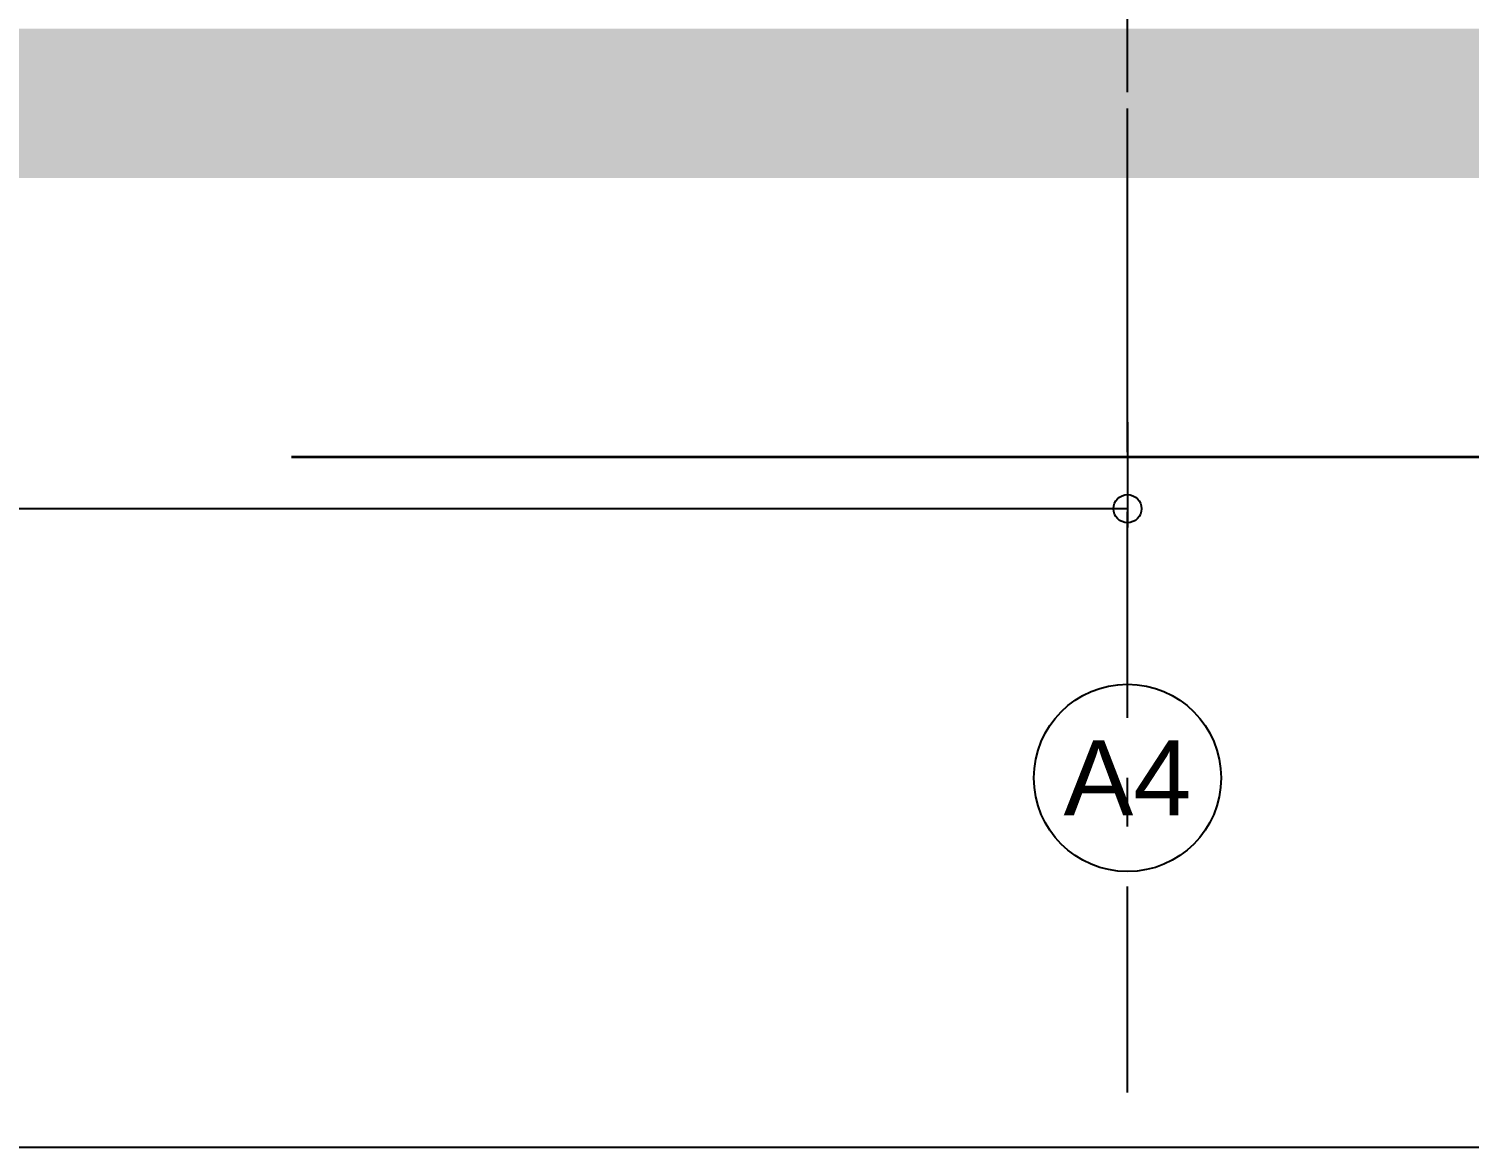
# Model space of a CAD drawing. Header units: millimetres. Extents: x 663313 to 1226001, y 1431724 to 1620898.
# Drawn here: x 964757 to 968605, y 1505819 to 1508805 of the extents above; entities that cross this region are included whole.
import ezdxf
from ezdxf.enums import TextEntityAlignment as Align

# ---------------------------------------------------------------- set-up
doc = ezdxf.new("R2010")
doc.units = ezdxf.units.MM
for name, pattern in [('CENTER', [50.8, 31.75, -6.35, 6.35, -6.35]), ('DPA_Grid _ Level 100', [1000, 550, -160, 130, -160]), ('TA_GL_000.70000', [1.925, 0.7, -0.175, 0.175, -0.175, 0.7])]:
    doc.linetypes.add(name, pattern=pattern)
doc.layers.get('Defpoints').update_dxf_attribs({"color": 140})
doc.layers.add('000 - 0_HIDE_OBJ_FRAMING_DEF_SUB', color=1, linetype='Continuous', plot=False)
for name, color, linetype in [('000 - 0_SYM_DWG_GRID-BUBBLE_MAIN_COLOR_6', 6, 'Continuous'), ('000 - 0_SYM_DWG_GRIDLINE_MAIN_COLOR_251', 251, 'Continuous'), ('000 - 0_SYM_DWG_SLOPE-SYM_TEXT_COLOR_3', 3, 'Continuous'), ('000 - CONCRETE_COL_HATCH_', 251, 'Continuous'), ('000 - CONCRETE_COL_WIPEOUT_', 250, 'Continuous'), ('000 - D I M', 1, 'Continuous'), ('000 - GRID', 251, 'CENTER'), ('_PP-Dim', 1, 'Continuous')]:
    doc.layers.add(name, color=color, linetype=linetype)
doc.styles.add('Arial', font='arial.ttf')
doc.styles.add('FAMELINE_FOR_CKST', font='arial.ttf')
doc.styles.add('TA', font='', dxfattribs={"height": 4.5})
doc.styles.get('TA').set_extended_font_data('Cordia New')
doc.dimstyles.new('FAMELINE-CKST_C-C', dxfattribs={"dimtxt": 0.3, "dimasz": 0.15, "dimexe": 0.1, "dimexo": 0.1, "dimgap": 0.05, "dimtad": 1, "dimzin": 0, "dimdsep": 46, "dimtxsty": 'FAMELINE_FOR_CKST', "dimblk": 'ORIGIN', "dimblk1": 'ORIGIN', "dimblk2": 'ORIGIN', "dimsah": 1, "dimcen": 0.1, "dimdle": 0.1, "dimclrd": 256, "dimclre": 256, "dimclrt": 3, "dimadec": 0, "dimazin": 0, "dimtfac": 1, "dimtix": 1, "dimtmove": 2, "dimatfit": 3, "dimfxl": 1, "dimtolj": 1, "dimtzin": 0, "dimlwd": -1, "dimlwe": -1, "dimarcsym": 0})

# ---------------------------------------------------------------- blocks, each defined once
blk = doc.blocks.new('A$Cbc3bdfda')
at = {"layer": 'Defpoints'}
blk.add_lwpolyline([(0, -400), (775, -400), (775, 0), (0, 0)], close=True, dxfattribs=at)
blk = doc.blocks.new('*U4824')
at = {"layer": '000 - 0_SYM_DWG_GRID-BUBBLE_MAIN_COLOR_6'}
blk.add_line((35, 0), (30, 0), dxfattribs=at)
blk.add_circle((40, 0), 5, dxfattribs=at)
at = {"layer": '000 - 0_SYM_DWG_GRIDLINE_MAIN_COLOR_251', "color": 0, "linetype": 'ByBlock', "ltscale": 5}
blk.add_line((20, 0), (-303.2, 0), dxfattribs=at)
at = {"style": 'TA', "flags": 1}
blk.add_attdef('LOCATION', (6, -6), '', height=4.5, rotation=270, dxfattribs=at)
at = {"layer": '000 - 0_SYM_DWG_SLOPE-SYM_TEXT_COLOR_3', "style": 'Arial'}
blk.add_attdef('GRID-HEAD', text='', height=4, rotation=90, dxfattribs=at).set_placement((40, 0), align=Align.MIDDLE_CENTER)
blk = doc.blocks.new('_Origin')
at = {"color": 0, "linetype": 'ByBlock', "lineweight": -2}
blk.add_line((0, 0), (-1, 0), dxfattribs=at)
blk.add_circle((0, 0), 0.5, dxfattribs=at)
blk = doc.blocks.new('*D5327')
at = {"layer": '000 - D I M', "transparency": 16777216}
for p, q in [((-14800, 100150), (-14800, 99868.8)), ((0, 100150), (0, 99868.8)), ((-75, 99918.8), (-14725, 99918.8))]:
    blk.add_line(p, q, dxfattribs=at)
at = {"layer": 'Defpoints', "color": 0, "transparency": 16777216}
for p in [(-14800, 100200), (0, 100200), (-14800, 99918.8)]:
    blk.add_point(p, dxfattribs=at)
at = {"layer": '000 - D I M', "transparency": 16777216, "xscale": 75, "yscale": 75, "zscale": 75, "rotation": 180}
blk.add_blockref('_Origin', (-14800, 99918.8), dxfattribs=at)
at = {"layer": '000 - D I M', "transparency": 16777216, "xscale": 75, "yscale": 75, "zscale": 75}
blk.add_blockref('_Origin', (0, 99918.8), dxfattribs=at)
at = {"layer": '000 - D I M', "color": 3, "transparency": 16777216, "insert": (-7400, 100020.3), "char_height": 150, "attachment_point": 5, "style": 'FAMELINE_FOR_CKST'}
blk.add_mtext('\\A1;14800', dxfattribs=at)
blk = doc.blocks.new('W-1-PP18-ST_ENT4_REV00_20260602-153342_ELEVATION_3_EX')
at = {"layer": '000 - 0_HIDE_OBJ_FRAMING_DEF_SUB', "linetype": 'DPA_Grid _ Level 100'}
blk.add_line((0, 98360.1562), (0, 117610.3542), dxfattribs=at)
at = {"layer": '000 - 0_HIDE_OBJ_FRAMING_DEF_SUB', "lineweight": 35}
blk.add_line((-2233.1728, 100056.8353), (12914.2328, 100056.8353), dxfattribs=at)
blk = doc.blocks.new('*U5404')
at = {"layer": '000 - CONCRETE_COL_HATCH_'}
h = blk.add_hatch(dxfattribs=at)
h.set_pattern_fill('EARTH', color=256, scale=0.5, angle=45)
h.set_pattern_definition([(45, (46236.545, -831398.828), (0, 4.49012806), [3.175, -3.175]), (45, (46235.703, -831397.986), (0, 4.49012806), [3.175, -3.175]), (45, (46234.8612, -831397.1442), (0, 4.49012806), [3.175, -3.175]), (135, (46234.8612, -831396.583), (-4.49012806, 0), [3.175, -3.175]), (135, (46235.703, -831395.741), (-4.49012806, 0), [3.175, -3.175]), (135, (46236.545, -831394.899), (-4.49012806, 0), [3.175, -3.175])])
h.paths.add_polyline_path([(0, 0), (23118.3, 0), (23118.3, 398), (0, 398)])
blk = doc.blocks.new('W-1-PP18-ST_ENT4_REV00_20260602-145720_ELEVATION_3_DIMS')
at = {"layer": '000 - GRID', "linetype": 'TA_GL_000.70000', "xscale": 50, "yscale": 50, "zscale": 50, "rotation": 270}
blk.add_blockref('*U4824', (0, 101200), dxfattribs=at).add_auto_attribs({'GRID-HEAD': 'A4'})
at = {"layer": '000 - D I M'}
dim = blk.add_linear_dim(base=(-14800, 99918.8), p1=(0, 100200), p2=(-14800, 100200), dimstyle='FAMELINE-CKST_C-C', override={"dimscale": 500, "dimdec": 0, "dimlfac": 1}, dxfattribs=at)
dim.commit()
dim.dimension.update_dxf_attribs({"geometry": '*D5327', "text_midpoint": (-7400, 100020.3)})

msp = doc.modelspace()

# ---------------------------------------------------------------- block references
msp.add_blockref('W-1-PP18-ST_ENT4_REV00_20260602-145720_ELEVATION_3_DIMS', (967692.4165, 1407605.0011))
at = {"layer": '_PP-Dim', "xscale": 50, "yscale": 50, "zscale": 50}
msp.add_blockref('A$Cbc3bdfda', (937862.5634, 1525819.1136), dxfattribs=at)

# ---------------------------------------------------------------- next in the draw order: block references
msp.add_blockref('W-1-PP18-ST_ENT4_REV00_20260602-153342_ELEVATION_3_EX', (967692.4165, 1407605.0011))

# ---------------------------------------------------------------- next in the draw order: block references
msp.add_blockref('*U5404', (949292.4165, 1508407.0012))

doc.saveas('drawing.dxf')
